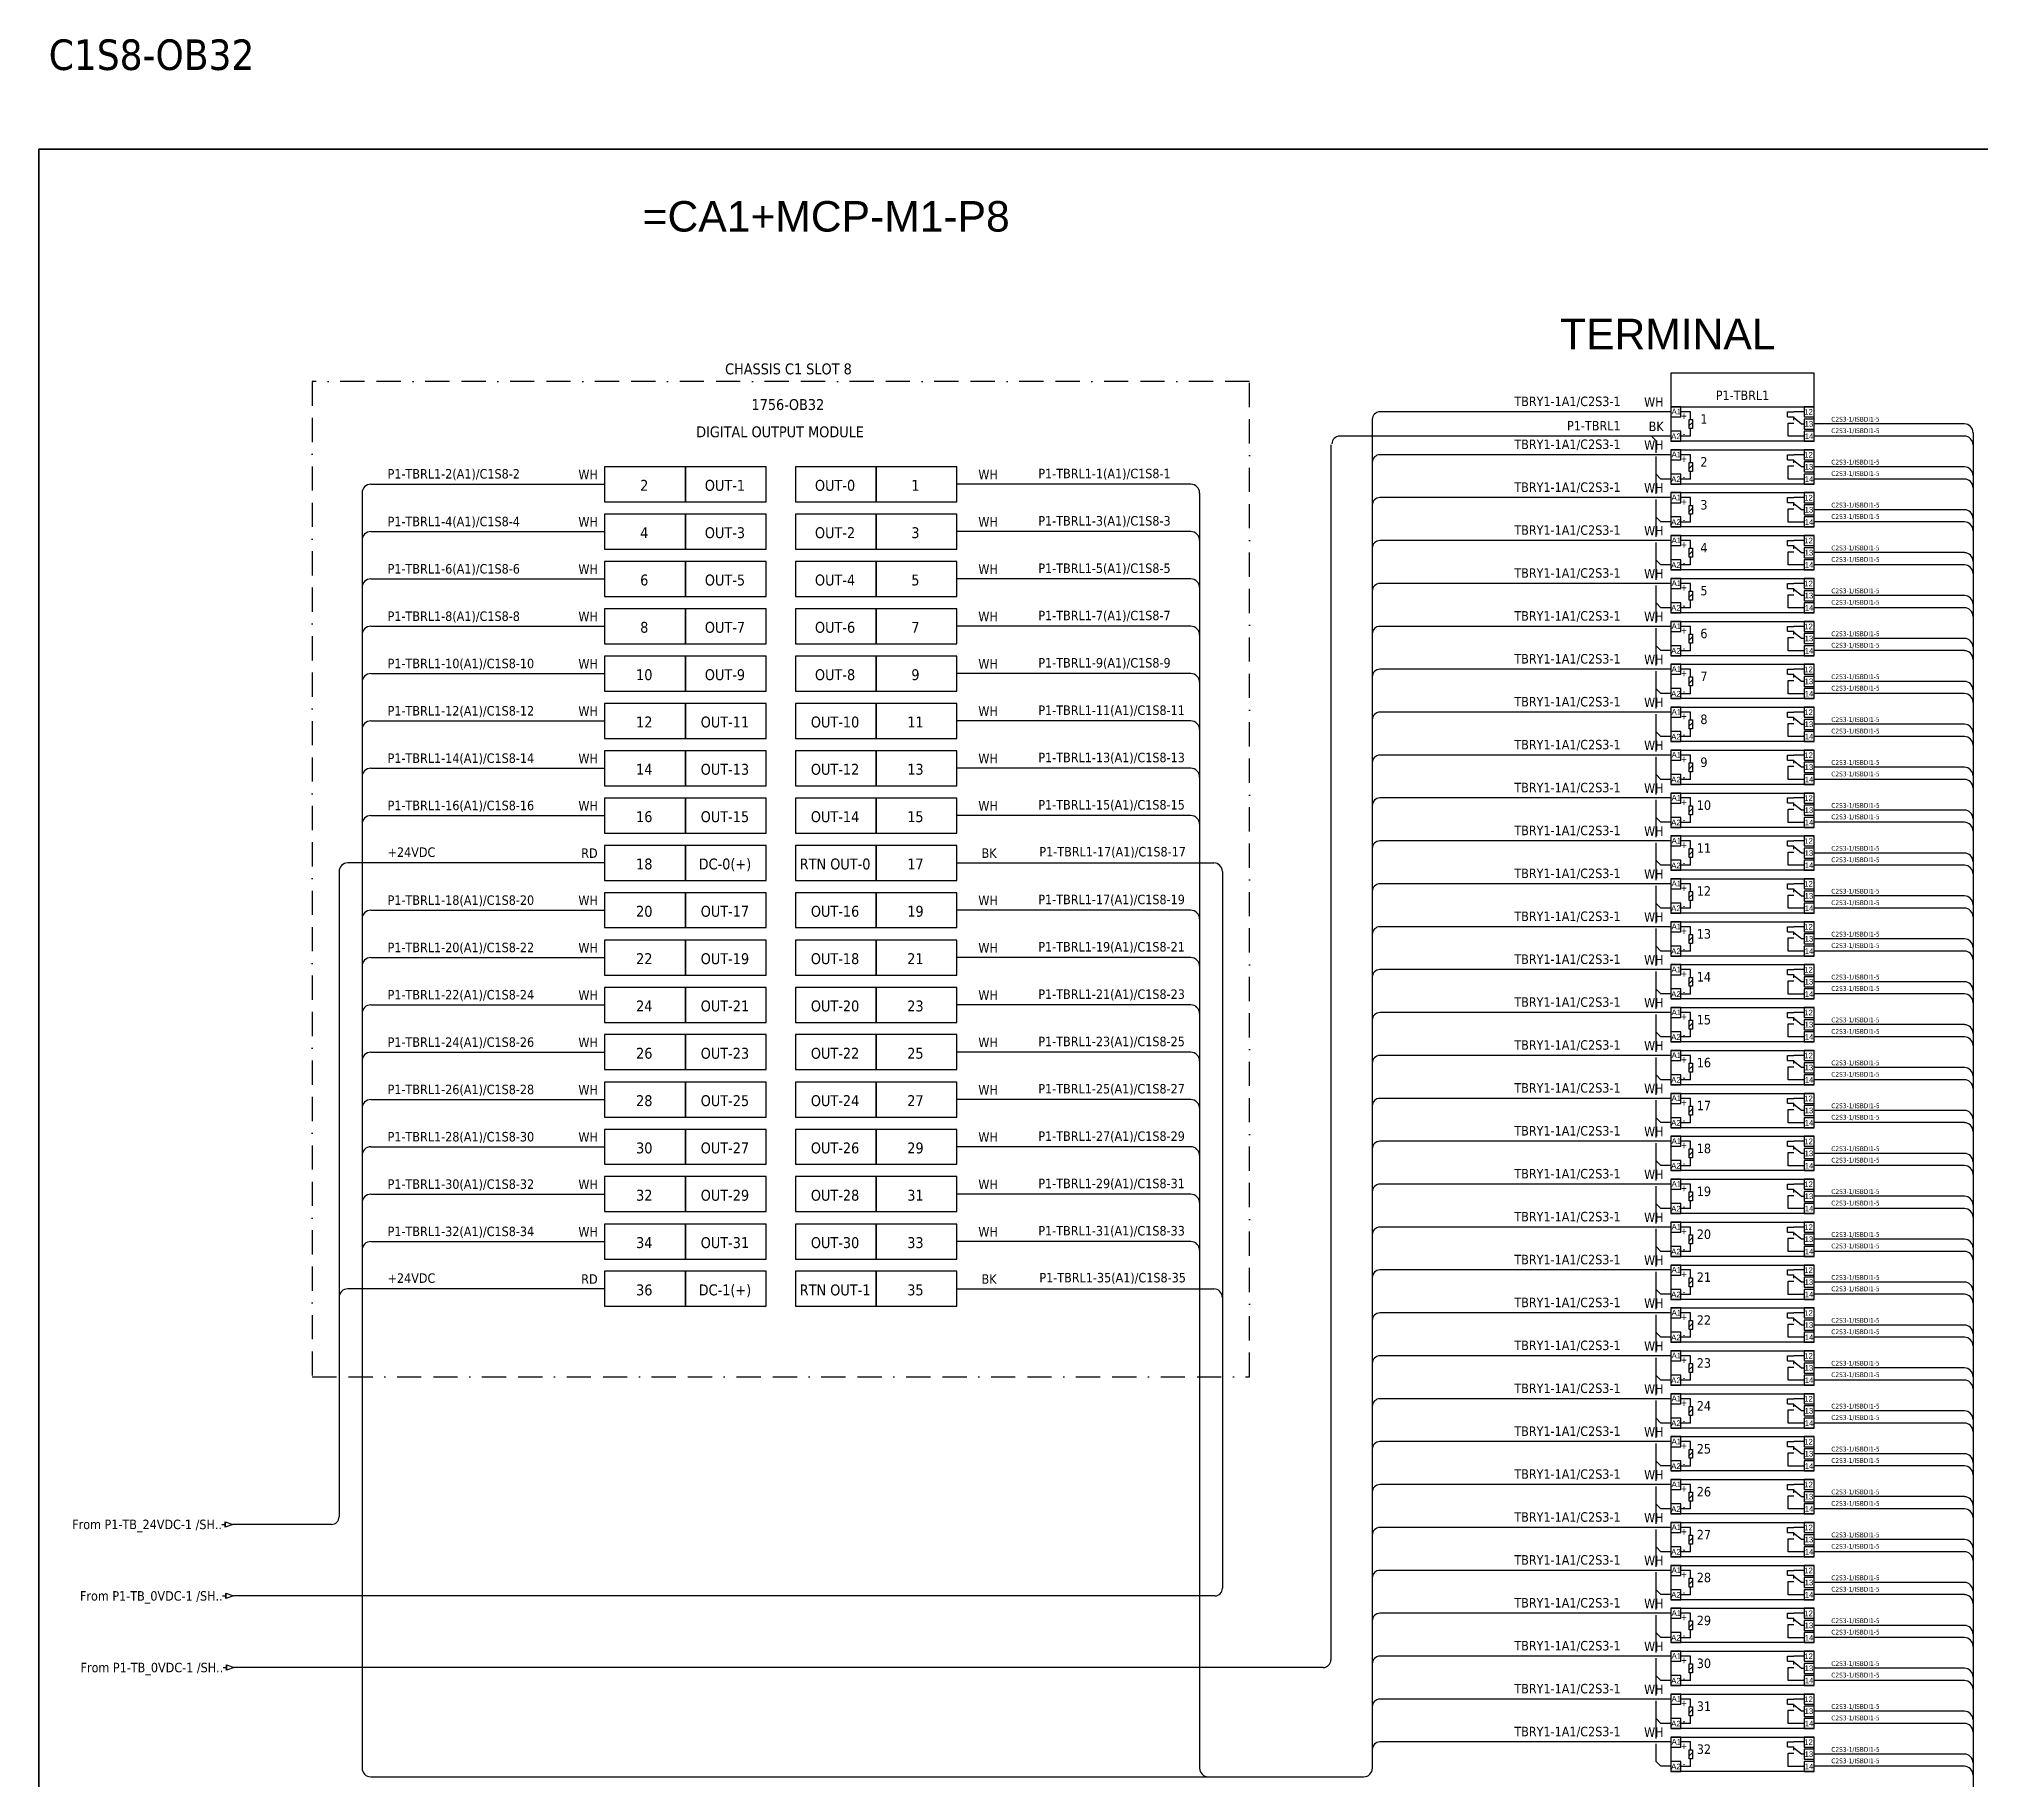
# Model space of a CAD drawing. Header units: millimetres. Extents: x 0 to 62600, y 0 to 14837.
# Drawn here: x 33546 to 35584, y 13011 to 14837 of the extents above; entities that cross this region are included whole.
import ezdxf
from ezdxf.enums import TextEntityAlignment as Align

# ---------------------------------------------------------------- set-up
doc = ezdxf.new("R2010")
doc.units = ezdxf.units.MM
doc.linetypes.add('BORDERX2', pattern=[88.9, 25.4, -12.7, 25.4, -12.7, 0, -12.7])
for name, color, linetype in [('HELPPOINT', 7, 'Continuous'), ('VECTORS', 7, 'Continuous'), ('x01001-FrameArea', 2, 'BORDERX2')]:
    doc.layers.add(name, color=color, linetype=linetype)
doc.layers.add('IE-EQUIP', color=253, linetype='Continuous', lineweight=25)
doc.layers.add('IE-WIRE', color=7, linetype='Continuous', lineweight=25)
doc.styles.get("Standard").update_dxf_attribs({"font": 'arial.ttf'})
doc.styles.add('Tahoma', font='')
doc.styles.get('Tahoma').set_extended_font_data('Tahoma')

# ---------------------------------------------------------------- blocks, each defined once
blk = doc.blocks.new('xRY-SPDT-10')
at = {"color": 1, "ltscale": 25.4}
for p, q in [((0, 0), (0, -10.5)), ((10.4, 0), (0, 0)), ((0, 0), (150.3, 0)), ((0, 0), (0, -36)), ((10.4, -10.5), (10.4, 0)), ((140, 0), (140, -10.5)), ((150.3, 0), (140, 0)), ((150.3, -36), (150.3, 0)), ((150.3, -10.5), (150.3, 0)), ((150.3, -36), (150.3, 0)), ((0, -10.5), (10.4, -10.5)), ((20.7, -5.2), (10.4, -5.2)), ((22.8, -16.3), (19.4, -19.7)), ((20.7, -13.3), (20.7, -5.2)), ((122.2, -10.4), (122.2, -5.2)), ((122.2, -5.2), (128.9, -5.2)), ((122.2, -10.4), (128.9, -10.4)), ((123.2, -30.8), (123.2, -17)), ((123.2, -17), (128.9, -17)), ((140, -5.2), (128.9, -5.2)), ((128.9, -13.8), (128.9, -10.4)), ((136.9, -18), (128.9, -11.6)), ((140, -18), (136.9, -18)), ((140, -10.5), (150.3, -10.5)), ((140, -12.8), (140, -23.3)), ((150.3, -12.8), (140, -12.8)), ((150.3, -23.3), (150.3, -12.8)), ((0, -25.5), (0, -36)), ((10.4, -25.5), (0, -25.5)), ((0, -36), (10.4, -36)), ((150.3, -36), (0, -36)), ((10.4, -36), (10.4, -25.5)), ((20.7, -30.8), (10.4, -30.8)), ((20.7, -30.8), (20.7, -22.7)), ((140, -30.8), (123.2, -30.8)), ((140, -23.3), (150.3, -23.3)), ((140, -25.5), (140, -36)), ((150.3, -25.5), (140, -25.5)), ((140, -36), (150.3, -36)), ((150.3, -36), (150.3, -25.5))]:
    blk.add_line(p, q, dxfattribs=at)
blk.add_lwpolyline([(22.8, -22.7), (19.4, -22.7), (19.4, -13.3), (22.8, -13.3)], close=True, dxfattribs=at)
at = {"color": 1}
for s, p in [('A1', (5.8, -5)), ('12', (144.4, -5.3)), ('13', (144.8, -17.9)), ('A2', (5.4, -30.9)), ('14', (145, -30.8))]:
    blk.add_text(s, height=5.91, dxfattribs=at).set_placement(p, align=Align.MIDDLE_CENTER)
at = {"color": 1, "style": 'Tahoma'}
for s, p in [('+', (13.9, -9.3)), ('+', (13.9, -9.3)), ('-', (13.9, -28.2))]:
    blk.add_text(s, height=6.84, dxfattribs=at).set_placement(p, align=Align.MIDDLE_CENTER)
blk = doc.blocks.new('*U34')
at = {"layer": 'x01001-FrameArea'}
blk.add_blockref('xRY-SPDT-10', (-75.2, 18), dxfattribs=at)
blk = doc.blocks.new('*U31')
at = {"layer": 'x01001-FrameArea', "color": 0, "linetype": 'ByBlock', "lineweight": -2, "transparency": 16777216}
for p in [(0, 0), (0, -45), (0, -90), (0, -135), (0, -180), (0, -225), (0, -270), (0, -315), (0, -360), (0, -405), (0, -450), (0, -495), (0, -540), (0, -585), (0, -630), (0, -675), (0, -720), (0, -765), (0, -810), (0, -855), (0, -900), (0, -945), (0, -990), (0, -1035), (0, -1080), (0, -1125), (0, -1170), (0, -1215), (0, -1260), (0, -1305), (0, -1350), (0, -1395)]:
    blk.add_blockref('*U34', p, dxfattribs=at)
blk = doc.blocks.new('*U35')
at = {"color": 4, "style": 'Tahoma'}
for s, height, p in [('TBRY1-1A1/C2S3-1', 9.949, (36.2, -4.1)), ('WH', 9.95, (81.3, -4.8))]:
    blk.add_text(s, height=height, dxfattribs=at).set_placement(p, align=Align.RIGHT)
blk = doc.blocks.new('*U32')
at = {"layer": 'x01001-FrameArea', "color": 0, "linetype": 'ByBlock', "lineweight": -2, "transparency": 16777216}
for p in [(0, 0), (0, -45), (0, -90), (0, -135), (0, -180), (0, -225), (0, -270), (0, -315), (0, -360), (0, -405), (0, -450), (0, -495), (0, -540), (0, -585), (0, -630), (0, -675), (0, -720), (0, -765), (0, -810), (0, -855), (0, -900), (0, -945), (0, -990), (0, -1035), (0, -1080), (0, -1125), (0, -1170), (0, -1215), (0, -1260), (0, -1305), (0, -1350), (0, -1395)]:
    blk.add_blockref('*U35', p, dxfattribs=at)
blk = doc.blocks.new('*U36')
at = {"layer": 'IE-WIRE', "color": 4, "ltscale": 25.4}
for p, q in [((74.2, 7.2), (-83.4, 7.2)), ((74.2, -5.6), (-83.4, -5.6))]:
    blk.add_line(p, q, dxfattribs=at)
for centre in [(74.2, -2), (74.2, -14.8)]:
    blk.add_arc(centre, 9.17, 0, 90, dxfattribs=at)
at = {"color": 4, "style": 'Tahoma'}
for p in [(-65.4, 9.6), (-65.4, -2.4)]:
    blk.add_text('C2S3-1/ISBDI1-5', height=4.974, dxfattribs=at).set_placement(p)
blk = doc.blocks.new('*U33')
at = {"layer": 'x01001-FrameArea', "color": 0, "linetype": 'ByBlock', "lineweight": -2, "transparency": 16777216}
for p in [(0, 0), (0, -45), (0, -90), (0, -135), (0, -180), (0, -225), (0, -270), (0, -315), (0, -360), (0, -405), (0, -450), (0, -495), (0, -540), (0, -585), (0, -630), (0, -675), (0, -720), (0, -765), (0, -810), (0, -855), (0, -900), (0, -945), (0, -990), (0, -1035), (0, -1080), (0, -1125), (0, -1170), (0, -1215), (0, -1260), (0, -1305), (0, -1350), (0, -1395)]:
    blk.add_blockref('*U36', p, dxfattribs=at)
blk = doc.blocks.new('xTerminal_fr_to')
at = {"layer": 'VECTORS', "color": 1, "true_color": 0xff0000}
for p, q in [((-11.3, 0), (-7.8, 0)), ((-7.8, 2.8), (0, 0)), ((-7.8, -2.8), (-7.8, 2.8)), ((-7.8, 2.8), (0, 0)), ((-7.8, 2.8), (-7.8, -2.8)), ((0, 0), (-7.8, -2.8)), ((0, 0), (-7.8, -2.8))]:
    blk.add_line(p, q, dxfattribs=at)

msp = doc.modelspace()

# ---------------------------------------------------------------- linework, layer by layer
for p, q in [((35237.7, 14420.1), (35242.7, 14415.1)), ((35242.7, 14402.6), (35242.7, 14415.1)), ((35242.7, 14359.4), (35242.7, 14398.6)), ((35247.7, 14375.1), (35242.7, 14380.1)), ((35258.1, 14375.1), (35247.7, 14375.1)), ((35242.7, 14314.4), (35242.7, 14353.6)), ((35247.7, 14330.1), (35242.7, 14335.1)), ((35258.1, 14330.1), (35247.7, 14330.1)), ((35242.7, 14269.4), (35242.7, 14308.6)), ((35247.7, 14285.1), (35242.7, 14290.1)), ((35258.1, 14285.1), (35247.7, 14285.1)), ((35242.7, 14224.4), (35242.7, 14263.6)), ((35247.7, 14240.1), (35242.7, 14245.1)), ((35258.1, 14240.1), (35247.7, 14240.1)), ((35242.7, 14179.4), (35242.7, 14218.6)), ((35247.7, 14195.1), (35242.7, 14200.1)), ((35258.1, 14195.1), (35247.7, 14195.1)), ((35242.7, 14134.4), (35242.7, 14173.6)), ((35247.7, 14150.1), (35242.7, 14155.1)), ((35258.1, 14150.1), (35247.7, 14150.1)), ((35242.7, 14089.4), (35242.7, 14128.6)), ((35247.7, 14105.1), (35242.7, 14110.1)), ((35258.1, 14105.1), (35247.7, 14105.1)), ((35242.7, 14044.4), (35242.7, 14083.6)), ((35247.7, 14060.1), (35242.7, 14065.1)), ((35258.1, 14060.1), (35247.7, 14060.1)), ((35242.7, 13999.4), (35242.7, 14038.6)), ((35247.7, 14015.1), (35242.7, 14020.1)), ((35258.1, 14015.1), (35247.7, 14015.1)), ((35242.7, 13954.4), (35242.7, 13993.6)), ((35247.7, 13970.1), (35242.7, 13975.1)), ((35258.1, 13970.1), (35247.7, 13970.1)), ((35242.7, 13909.4), (35242.7, 13948.6)), ((35247.7, 13925.1), (35242.7, 13930.1)), ((35258.1, 13925.1), (35247.7, 13925.1)), ((35242.7, 13864.4), (35242.7, 13903.6)), ((35247.7, 13880.1), (35242.7, 13885.1)), ((35258.1, 13880.1), (35247.7, 13880.1)), ((35242.7, 13819.4), (35242.7, 13858.6)), ((35247.7, 13835.1), (35242.7, 13840.1)), ((35258.1, 13835.1), (35247.7, 13835.1)), ((35242.7, 13774.4), (35242.7, 13813.6)), ((35247.7, 13790.1), (35242.7, 13795.1)), ((35258.1, 13790.1), (35247.7, 13790.1)), ((35242.7, 13729.4), (35242.7, 13768.6)), ((35247.7, 13745.1), (35242.7, 13750.1)), ((35258.1, 13745.1), (35247.7, 13745.1)), ((35242.7, 13684.4), (35242.7, 13723.6)), ((35247.7, 13700.1), (35242.7, 13705.1)), ((35258.1, 13700.1), (35247.7, 13700.1)), ((35242.7, 13639.4), (35242.7, 13678.6)), ((35247.7, 13655.1), (35242.7, 13660.1)), ((35258.1, 13655.1), (35247.7, 13655.1)), ((35242.7, 13594.4), (35242.7, 13633.6)), ((35247.7, 13610.1), (35242.7, 13615.1)), ((35258.1, 13610.1), (35247.7, 13610.1)), ((35242.7, 13549.4), (35242.7, 13588.6)), ((35247.7, 13565.1), (35242.7, 13570.1)), ((35258.1, 13565.1), (35247.7, 13565.1)), ((35242.7, 13504.4), (35242.7, 13543.6)), ((35247.7, 13520.1), (35242.7, 13525.1)), ((35258.1, 13520.1), (35247.7, 13520.1)), ((35242.7, 13459.4), (35242.7, 13498.6)), ((35247.7, 13475.1), (35242.7, 13480.1)), ((35258.1, 13475.1), (35247.7, 13475.1)), ((35242.7, 13414.4), (35242.7, 13453.6)), ((35247.7, 13430.1), (35242.7, 13435.1)), ((35258.1, 13430.1), (35247.7, 13430.1)), ((35242.7, 13369.4), (35242.7, 13408.6)), ((35247.7, 13385.1), (35242.7, 13390.1)), ((35258.1, 13385.1), (35247.7, 13385.1)), ((35242.7, 13324.4), (35242.7, 13363.6)), ((35247.7, 13340.1), (35242.7, 13345.1)), ((35258.1, 13340.1), (35247.7, 13340.1)), ((35242.7, 13279.4), (35242.7, 13318.6)), ((35247.7, 13295.1), (35242.7, 13300.1)), ((35258.1, 13295.1), (35247.7, 13295.1)), ((35242.7, 13234.4), (35242.7, 13273.6)), ((35247.7, 13250.1), (35242.7, 13255.1)), ((35258.1, 13250.1), (35247.7, 13250.1)), ((35242.7, 13189.4), (35242.7, 13228.6)), ((35247.7, 13205.1), (35242.7, 13210.1)), ((35258.1, 13205.1), (35247.7, 13205.1)), ((35242.7, 13144.4), (35242.7, 13183.6)), ((35247.7, 13160.1), (35242.7, 13165.1)), ((35258.1, 13160.1), (35247.7, 13160.1)), ((35242.7, 13099.4), (35242.7, 13138.6)), ((35247.7, 13115.1), (35242.7, 13120.1)), ((35258.1, 13115.1), (35247.7, 13115.1)), ((35242.7, 13054.4), (35242.7, 13093.6)), ((35247.7, 13070.1), (35242.7, 13075.1)), ((35258.1, 13070.1), (35247.7, 13070.1)), ((35242.7, 13030.1), (35242.7, 13048.6)), ((35247.7, 13025.1), (35242.7, 13030.1)), ((35258.1, 13025.1), (35247.7, 13025.1))]:
    msp.add_line(p, q)
at = {"color": 1, "ltscale": 25.4}
for p, q in [((33861.3, 13963.4), (33861.3, 13286.8)), ((34139.8, 13972.5), (33870.4, 13972.5))]:
    msp.add_line(p, q, dxfattribs=at)
at = {"color": 4, "ltscale": 25.4}
msp.add_lwpolyline([(35258.1, 14450.9), (35408.4, 14450.9), (35408.4, 14486.1), (35258.1, 14486.1)], close=True, dxfattribs=at)
at = {"color": 1, "ltscale": 25.4}
msp.add_arc((33870.4, 13963.4), 9.14, 90, 180, dxfattribs=at)
at = {"layer": 'HELPPOINT', "color": 4, "lineweight": 35}
for p, q in [((33546.4, 12016.9), (33546.4, 14721.1)), ((33546.4, 14721.1), (37439.7, 14721.1)), ((33546.4, 12016.9), (33546.4, 14721.1)), ((33546.4, 14721.1), (37439.7, 14721.1))]:
    msp.add_line(p, q, dxfattribs=at)
at = {"layer": 'IE-EQUIP', "linetype": 'Continuous', "ltscale": 25.4}
for points in [[(34139.8, 14351.3), (34224.5, 14351.3), (34224.5, 14388), (34139.8, 14388)], [(34224.5, 14351.3), (34309.1, 14351.3), (34309.1, 14388), (34224.5, 14388)], [(34340, 14351.3), (34424.6, 14351.3), (34424.6, 14388), (34340, 14388)], [(34424.6, 14351.3), (34509.3, 14351.3), (34509.3, 14388), (34424.6, 14388)], [(34139.8, 14301.6), (34224.5, 14301.6), (34224.5, 14338.3), (34139.8, 14338.3)], [(34224.5, 14301.6), (34309.1, 14301.6), (34309.1, 14338.3), (34224.5, 14338.3)], [(34340, 14301.6), (34424.6, 14301.6), (34424.6, 14338.3), (34340, 14338.3)], [(34424.6, 14301.6), (34509.3, 14301.6), (34509.3, 14338.3), (34424.6, 14338.3)], [(34139.8, 14252), (34224.5, 14252), (34224.5, 14288.7), (34139.8, 14288.7)], [(34224.5, 14252), (34309.1, 14252), (34309.1, 14288.7), (34224.5, 14288.7)], [(34340, 14252), (34424.6, 14252), (34424.6, 14288.7), (34340, 14288.7)], [(34424.6, 14252), (34509.3, 14252), (34509.3, 14288.7), (34424.6, 14288.7)], [(34139.8, 14202.4), (34224.5, 14202.4), (34224.5, 14239.1), (34139.8, 14239.1)], [(34224.5, 14202.4), (34309.1, 14202.4), (34309.1, 14239.1), (34224.5, 14239.1)], [(34340, 14202.4), (34424.6, 14202.4), (34424.6, 14239.1), (34340, 14239.1)], [(34424.6, 14202.4), (34509.3, 14202.4), (34509.3, 14239.1), (34424.6, 14239.1)], [(34139.8, 14152.7), (34224.5, 14152.7), (34224.5, 14189.4), (34139.8, 14189.4)], [(34224.5, 14152.7), (34309.1, 14152.7), (34309.1, 14189.4), (34224.5, 14189.4)], [(34340, 14152.7), (34424.6, 14152.7), (34424.6, 14189.4), (34340, 14189.4)], [(34424.6, 14152.7), (34509.3, 14152.7), (34509.3, 14189.4), (34424.6, 14189.4)], [(34139.8, 14103.1), (34224.5, 14103.1), (34224.5, 14139.8), (34139.8, 14139.8)], [(34224.5, 14103.1), (34309.1, 14103.1), (34309.1, 14139.8), (34224.5, 14139.8)], [(34340, 14103.1), (34424.6, 14103.1), (34424.6, 14139.8), (34340, 14139.8)], [(34424.6, 14103.1), (34509.3, 14103.1), (34509.3, 14139.8), (34424.6, 14139.8)], [(34139.8, 14053.5), (34224.5, 14053.5), (34224.5, 14090.2), (34139.8, 14090.2)], [(34224.5, 14053.5), (34309.1, 14053.5), (34309.1, 14090.2), (34224.5, 14090.2)], [(34340, 14053.5), (34424.6, 14053.5), (34424.6, 14090.2), (34340, 14090.2)], [(34424.6, 14053.5), (34509.3, 14053.5), (34509.3, 14090.2), (34424.6, 14090.2)], [(34139.8, 14003.8), (34224.5, 14003.8), (34224.5, 14040.5), (34139.8, 14040.5)], [(34224.5, 14003.8), (34309.1, 14003.8), (34309.1, 14040.5), (34224.5, 14040.5)], [(34340, 14003.8), (34424.6, 14003.8), (34424.6, 14040.5), (34340, 14040.5)], [(34424.6, 14003.8), (34509.3, 14003.8), (34509.3, 14040.5), (34424.6, 14040.5)], [(34139.8, 13954.2), (34224.5, 13954.2), (34224.5, 13990.9), (34139.8, 13990.9)], [(34224.5, 13954.2), (34309.1, 13954.2), (34309.1, 13990.9), (34224.5, 13990.9)], [(34340, 13954.2), (34424.6, 13954.2), (34424.6, 13990.9), (34340, 13990.9)], [(34424.6, 13954.2), (34509.3, 13954.2), (34509.3, 13990.9), (34424.6, 13990.9)], [(34139.8, 13904.6), (34224.5, 13904.6), (34224.5, 13941.3), (34139.8, 13941.3)], [(34224.5, 13904.6), (34309.1, 13904.6), (34309.1, 13941.3), (34224.5, 13941.3)], [(34340, 13904.6), (34424.6, 13904.6), (34424.6, 13941.3), (34340, 13941.3)], [(34424.6, 13904.6), (34509.3, 13904.6), (34509.3, 13941.3), (34424.6, 13941.3)], [(34139.8, 13854.9), (34224.5, 13854.9), (34224.5, 13891.6), (34139.8, 13891.6)], [(34224.5, 13854.9), (34309.1, 13854.9), (34309.1, 13891.6), (34224.5, 13891.6)], [(34340, 13854.9), (34424.6, 13854.9), (34424.6, 13891.6), (34340, 13891.6)], [(34424.6, 13854.9), (34509.3, 13854.9), (34509.3, 13891.6), (34424.6, 13891.6)], [(34139.8, 13805.3), (34224.5, 13805.3), (34224.5, 13842), (34139.8, 13842)], [(34224.5, 13805.3), (34309.1, 13805.3), (34309.1, 13842), (34224.5, 13842)], [(34340, 13805.3), (34424.6, 13805.3), (34424.6, 13842), (34340, 13842)], [(34424.6, 13805.3), (34509.3, 13805.3), (34509.3, 13842), (34424.6, 13842)], [(34139.8, 13755.7), (34224.5, 13755.7), (34224.5, 13792.4), (34139.8, 13792.4)], [(34224.5, 13755.7), (34309.1, 13755.7), (34309.1, 13792.4), (34224.5, 13792.4)], [(34340, 13755.7), (34424.6, 13755.7), (34424.6, 13792.4), (34340, 13792.4)], [(34424.6, 13755.7), (34509.3, 13755.7), (34509.3, 13792.4), (34424.6, 13792.4)], [(34139.8, 13706), (34224.5, 13706), (34224.5, 13742.7), (34139.8, 13742.7)], [(34224.5, 13706), (34309.1, 13706), (34309.1, 13742.7), (34224.5, 13742.7)], [(34340, 13706), (34424.6, 13706), (34424.6, 13742.7), (34340, 13742.7)], [(34424.6, 13706), (34509.3, 13706), (34509.3, 13742.7), (34424.6, 13742.7)], [(34139.8, 13656.4), (34224.5, 13656.4), (34224.5, 13693.1), (34139.8, 13693.1)], [(34224.5, 13656.4), (34309.1, 13656.4), (34309.1, 13693.1), (34224.5, 13693.1)], [(34340, 13656.4), (34424.6, 13656.4), (34424.6, 13693.1), (34340, 13693.1)], [(34424.6, 13656.4), (34509.3, 13656.4), (34509.3, 13693.1), (34424.6, 13693.1)], [(34139.8, 13606.8), (34224.5, 13606.8), (34224.5, 13643.5), (34139.8, 13643.5)], [(34224.5, 13606.8), (34309.1, 13606.8), (34309.1, 13643.5), (34224.5, 13643.5)], [(34340, 13606.8), (34424.6, 13606.8), (34424.6, 13643.5), (34340, 13643.5)], [(34424.6, 13606.8), (34509.3, 13606.8), (34509.3, 13643.5), (34424.6, 13643.5)], [(34139.8, 13557.1), (34224.5, 13557.1), (34224.5, 13593.8), (34139.8, 13593.8)], [(34224.5, 13557.1), (34309.1, 13557.1), (34309.1, 13593.8), (34224.5, 13593.8)], [(34340, 13557.1), (34424.6, 13557.1), (34424.6, 13593.8), (34340, 13593.8)], [(34424.6, 13557.1), (34509.3, 13557.1), (34509.3, 13593.8), (34424.6, 13593.8)], [(34139.8, 13507.5), (34224.5, 13507.5), (34224.5, 13544.2), (34139.8, 13544.2)], [(34224.5, 13507.5), (34309.1, 13507.5), (34309.1, 13544.2), (34224.5, 13544.2)], [(34340, 13507.5), (34424.6, 13507.5), (34424.6, 13544.2), (34340, 13544.2)], [(34424.6, 13507.5), (34509.3, 13507.5), (34509.3, 13544.2), (34424.6, 13544.2)]]:
    msp.add_lwpolyline(points, close=True, dxfattribs=at)
at = {"layer": 'IE-WIRE', "color": 4, "ltscale": 25.4}
for p, q in [((35258.1, 14445.6), (34953, 14445.6)), ((34945, 14437.6), (34945, 13023.2)), ((35575.2, 14423.7), (35575.2, 12944.1)), ((35258.1, 14400.6), (34953, 14400.6)), ((33894.6, 14369.6), (34139.8, 14369.6)), ((34754.6, 14369.6), (34509.3, 14369.6)), ((33885.4, 14360.4), (33885.4, 13023.2)), ((34763.7, 14360.4), (34763.7, 13023.2)), ((35258.1, 14355.6), (34953, 14355.6)), ((33894.6, 14320), (34139.8, 14320)), ((34754.6, 14320), (34509.3, 14320)), ((35258.1, 14310.6), (34953, 14310.6)), ((33894.6, 14270.3), (34139.8, 14270.3)), ((34754.6, 14270.3), (34509.3, 14270.3)), ((35258.1, 14265.6), (34953, 14265.6)), ((33894.6, 14220.7), (34139.8, 14220.7)), ((34754.6, 14220.7), (34509.3, 14220.7)), ((35258.1, 14220.6), (34953, 14220.6)), ((33894.6, 14171.1), (34139.8, 14171.1)), ((34754.6, 14171.1), (34509.3, 14171.1)), ((35258.1, 14175.6), (34953, 14175.6)), ((33894.6, 14121.4), (34139.8, 14121.4)), ((34754.6, 14121.4), (34509.3, 14121.4)), ((35258.1, 14130.6), (34953, 14130.6)), ((35258.1, 14085.6), (34953, 14085.6)), ((33894.6, 14071.8), (34139.8, 14071.8)), ((34754.6, 14071.8), (34509.3, 14071.8)), ((35258.1, 14040.6), (34953, 14040.6)), ((33894.6, 14022.2), (34139.8, 14022.2)), ((34754.6, 14022.2), (34509.3, 14022.2)), ((35258.1, 13995.6), (34953, 13995.6)), ((35258.1, 13950.6), (34953, 13950.6)), ((33894.6, 13922.9), (34139.8, 13922.9)), ((34754.6, 13922.9), (34509.3, 13922.9)), ((35258.1, 13905.6), (34953, 13905.6)), ((33894.6, 13873.3), (34139.8, 13873.3)), ((34754.6, 13873.3), (34509.3, 13873.3)), ((35258.1, 13860.6), (34953, 13860.6)), ((33894.6, 13823.6), (34139.8, 13823.6)), ((34754.6, 13823.6), (34509.3, 13823.6)), ((35258.1, 13815.6), (34953, 13815.6)), ((33894.6, 13774), (34139.8, 13774)), ((34754.6, 13774), (34509.3, 13774)), ((35258.1, 13770.6), (34953, 13770.6)), ((33894.6, 13724.4), (34139.8, 13724.4)), ((34754.6, 13724.4), (34509.3, 13724.4)), ((35258.1, 13725.6), (34953, 13725.6)), ((33894.6, 13674.7), (34139.8, 13674.7)), ((34754.6, 13674.7), (34509.3, 13674.7)), ((35258.1, 13680.6), (34953, 13680.6)), ((35258.1, 13635.6), (34953, 13635.6)), ((33894.6, 13625.1), (34139.8, 13625.1)), ((34754.6, 13625.1), (34509.3, 13625.1)), ((35258.1, 13590.6), (34953, 13590.6)), ((33894.6, 13575.5), (34139.8, 13575.5)), ((34754.6, 13575.5), (34509.3, 13575.5)), ((35258.1, 13545.6), (34953, 13545.6)), ((35258.1, 13500.6), (34953, 13500.6)), ((35258.1, 13455.6), (34953, 13455.6)), ((35258.1, 13410.6), (34953, 13410.6)), ((35258.1, 13365.6), (34953, 13365.6)), ((35258.1, 13320.6), (34953, 13320.6)), ((35258.1, 13275.6), (34953, 13275.6)), ((35258.1, 13230.6), (34953, 13230.6)), ((35258.1, 13185.6), (34953, 13185.6)), ((35258.1, 13140.6), (34953, 13140.6)), ((35258.1, 13095.6), (34953, 13095.6)), ((35258.1, 13050.6), (34953, 13050.6))]:
    msp.add_line(p, q, dxfattribs=at)
at = {"layer": 'IE-WIRE', "color": 7, "ltscale": 25.4}
for p, q in [((34901.5, 14410.9), (34901.5, 13136.7)), ((34509.3, 13972.5), (34778.7, 13972.5)), ((34787.8, 13963.4), (34787.8, 13211.8)), ((34509.3, 13525.8), (34778.7, 13525.8)), ((34779.8, 13203.8), (33750.5, 13203.8)), ((34893.5, 13128.7), (33751.2, 13128.7))]:
    msp.add_line(p, q, dxfattribs=at)
at = {"layer": 'IE-WIRE', "ltscale": 25.4}
msp.add_line((35258.1, 14420.1), (34910.7, 14420.1), dxfattribs=at)
at = {"layer": 'IE-WIRE', "color": 1, "ltscale": 25.4}
for p, q in [((34139.8, 13525.8), (33870.4, 13525.8)), ((33853.3, 13278.8), (33749.8, 13278.8))]:
    msp.add_line(p, q, dxfattribs=at)
at = {"layer": 'IE-WIRE', "color": 4}
msp.add_line((33894.5, 13014), (34935.9, 13014), dxfattribs=at)
at = {"layer": 'IE-WIRE', "color": 4, "ltscale": 25.4}
for centre, radius, start, end in [((34953, 14437.6), 8, 90, 180), ((34953, 14392.6), 8, 90, 180), ((33894.6, 14360.4), 9.17, 90, 180), ((34754.6, 14360.4), 9.17, 0, 90), ((34953, 14347.6), 8, 90, 180), ((33894.6, 14310.8), 9.17, 90, 180), ((34754.6, 14310.8), 9.17, 0, 90), ((34953, 14302.6), 8, 90, 180), ((33894.6, 14261.2), 9.17, 90, 180), ((34754.6, 14261.2), 9.17, 0, 90), ((34953, 14257.6), 8, 90, 180), ((33894.6, 14211.5), 9.17, 90, 180), ((34754.6, 14211.5), 9.17, 0, 90), ((34953, 14212.6), 8, 90, 180), ((33894.6, 14161.9), 9.17, 90, 180), ((34754.6, 14161.9), 9.17, 0, 90), ((34953, 14167.6), 8, 90, 180), ((33894.6, 14112.3), 9.17, 90, 180), ((34754.6, 14112.3), 9.17, 0, 90), ((34953, 14122.6), 8, 90, 180), ((34953, 14077.6), 8, 90, 180), ((33894.6, 14062.6), 9.17, 90, 180), ((34754.6, 14062.6), 9.17, 0, 90), ((34953, 14032.6), 8, 90, 180), ((33894.6, 14013), 9.17, 90, 180), ((34754.6, 14013), 9.17, 0, 90), ((34953, 13987.6), 8, 90, 180), ((34953, 13942.6), 8, 90, 180), ((33894.6, 13913.7), 9.17, 90, 180), ((34754.6, 13913.7), 9.17, 0, 90), ((34953, 13897.6), 8, 90, 180), ((33894.6, 13864.1), 9.17, 90, 180), ((34754.6, 13864.1), 9.17, 0, 90), ((34953, 13852.6), 8, 90, 180), ((33894.6, 13814.5), 9.17, 90, 180), ((34754.6, 13814.5), 9.17, 0, 90), ((34953, 13807.6), 8, 90, 180), ((33894.6, 13764.8), 9.17, 90, 180), ((34754.6, 13764.8), 9.17, 0, 90), ((34953, 13762.6), 8, 90, 180), ((33894.6, 13715.2), 9.17, 90, 180), ((34754.6, 13715.2), 9.17, 0, 90), ((34953, 13717.6), 8, 90, 180), ((33894.6, 13665.6), 9.17, 90, 180), ((34754.6, 13665.6), 9.17, 0, 90), ((34953, 13672.6), 8, 90, 180), ((34953, 13627.6), 8, 90, 180), ((33894.6, 13615.9), 9.17, 90, 180), ((34754.6, 13615.9), 9.17, 0, 90), ((34953, 13582.6), 8, 90, 180), ((33894.6, 13566.3), 9.17, 90, 180), ((34754.6, 13566.3), 9.17, 0, 90), ((34953, 13537.6), 8, 90, 180), ((34953, 13492.6), 8, 90, 180), ((34953, 13447.6), 8, 90, 180), ((34953, 13402.6), 8, 90, 180), ((34953, 13357.6), 8, 90, 180), ((34953, 13312.6), 8, 90, 180), ((34953, 13267.6), 8, 90, 180), ((34953, 13222.6), 8, 90, 180), ((34953, 13177.6), 8, 90, 180), ((34953, 13132.6), 8, 90, 180), ((34953, 13087.6), 8, 90, 180), ((34953, 13042.6), 8, 90, 180)]:
    msp.add_arc(centre, radius, start, end, dxfattribs=at)
at = {"layer": 'IE-WIRE', "ltscale": 25.4}
msp.add_arc((34910.7, 14412.1), 8, 90, 180, dxfattribs=at)
at = {"layer": 'IE-WIRE', "color": 7, "ltscale": 25.4}
for centre, radius, start, end in [((34778.7, 13963.4), 9.14, 0, 90), ((34778.7, 13516.7), 9.14, 0, 90), ((34779.8, 13211.8), 8, 270, 0), ((34893.5, 13136.7), 8, 270, 0)]:
    msp.add_arc(centre, radius, start, end, dxfattribs=at)
at = {"layer": 'IE-WIRE', "color": 1, "ltscale": 25.4}
for centre, radius, start, end in [((33870.4, 13516.7), 9.14, 90, 180), ((33853.3, 13286.8), 8, 270, 0)]:
    msp.add_arc(centre, radius, start, end, dxfattribs=at)
at = {"layer": 'IE-WIRE', "color": 4}
for centre, start, end in [((33894.5, 13023.2), 180, 270), ((34772.9, 13023.2), 180, 270), ((34935.9, 13023.2), 270, 0)]:
    msp.add_arc(centre, 9.14, start, end, dxfattribs=at)
at = {"layer": 'x01001-FrameArea'}
msp.add_lwpolyline([(33833.1, 13433.5), (34816.1, 13433.5), (34816.1, 14477.3), (33833.1, 14477.3)], close=True, dxfattribs=at)

# ---------------------------------------------------------------- block references
for p in [(33749.8, 13278.8), (33750.5, 13203.8), (33751.2, 13128.7)]:
    msp.add_blockref('xTerminal_fr_to', p)
for name, p in [('*U32', (35169.2, 14455.7)), ('*U31', (35333.3, 14432.8)), ('*U33', (35491.8, 14425.7))]:
    msp.add_blockref(name, p, dxfattribs=at)

# ---------------------------------------------------------------- texts
at = {"color": 2, "style": 'Tahoma'}
msp.add_text('C1S8-OB32', height=32, dxfattribs=at).set_placement((33556.8, 14804.1))
at = {"color": 2}
for s, p in [('=CA1+MCP-M1-P8', (34179.7, 14634.6)), ('TERMINAL', (35141.9, 14511.2))]:
    msp.add_text(s, height=32, dxfattribs=at).set_placement(p)
at = {"color": 2, "style": 'Tahoma'}
for s, height, p in [('CHASSIS C1 SLOT 8', 11.441, (34332.6, 14490.6)), ('1756-OB32', 11.44, (34332, 14453.2)), ('DIGITAL OUTPUT MODULE', 11.441, (34323.8, 14424.6)), ('2', 11.4, (34181.4, 14368.5)), ('OUT-1', 11.44, (34266, 14368.5)), ('OUT-0', 11.44, (34381.5, 14368.5)), ('1', 11.4, (34465.8, 14368.5)), ('4', 11.4, (34181.4, 14318.8)), ('OUT-3', 11.44, (34266, 14318.8)), ('OUT-2', 11.44, (34381.5, 14318.8)), ('3', 11.4, (34465.8, 14318.8)), ('6', 11.4, (34181.4, 14269.2)), ('OUT-5', 11.44, (34266, 14269.2)), ('OUT-4', 11.44, (34381.5, 14269.2)), ('5', 11.4, (34465.8, 14269.2)), ('8', 11.4, (34181.4, 14219.6)), ('OUT-7', 11.44, (34266, 14219.6)), ('OUT-6', 11.44, (34381.5, 14219.6)), ('7', 11.4, (34465.8, 14219.6)), ('10', 11.44, (34181.4, 14169.9)), ('OUT-9', 11.44, (34266, 14169.9)), ('OUT-8', 11.44, (34381.5, 14169.9)), ('9', 11.4, (34465.8, 14169.9)), ('12', 11.44, (34181.4, 14120.3)), ('OUT-11', 11.44, (34266, 14120.3)), ('OUT-10', 11.44, (34381.5, 14120.3)), ('11', 11.44, (34465.8, 14120.3)), ('14', 11.44, (34181.4, 14070.7)), ('OUT-13', 11.44, (34266, 14070.7)), ('OUT-12', 11.44, (34381.5, 14070.7)), ('13', 11.44, (34465.8, 14070.7)), ('16', 11.44, (34181.4, 14021)), ('OUT-15', 11.44, (34266, 14021)), ('OUT-14', 11.44, (34381.5, 14021)), ('15', 11.44, (34465.8, 14021)), ('18', 11.44, (34181.4, 13971.4)), ('DC-0(+)', 11.44, (34266, 13971.4)), ('RTN OUT-0', 11.44, (34381.5, 13971.4)), ('17', 11.44, (34465.8, 13971.4)), ('20', 11.44, (34181.4, 13921.8)), ('OUT-17', 11.44, (34266, 13921.8)), ('OUT-16', 11.44, (34381.5, 13921.8)), ('19', 11.44, (34465.8, 13921.8)), ('22', 11.44, (34181.4, 13872.1)), ('OUT-19', 11.44, (34266, 13872.1)), ('OUT-18', 11.44, (34381.5, 13872.1)), ('21', 11.44, (34465.8, 13872.1)), ('24', 11.44, (34181.4, 13822.5)), ('OUT-21', 11.44, (34266, 13822.5)), ('OUT-20', 11.44, (34381.5, 13822.5)), ('23', 11.44, (34465.8, 13822.5)), ('26', 11.44, (34181.4, 13772.9)), ('OUT-23', 11.44, (34266, 13772.9)), ('OUT-22', 11.44, (34381.5, 13772.9)), ('25', 11.44, (34465.8, 13772.9)), ('28', 11.44, (34181.4, 13723.2)), ('OUT-25', 11.44, (34266, 13723.2)), ('OUT-24', 11.44, (34381.5, 13723.2)), ('27', 11.44, (34465.8, 13723.2)), ('30', 11.44, (34181.4, 13673.6)), ('OUT-27', 11.44, (34266, 13673.6)), ('OUT-26', 11.44, (34381.5, 13673.6)), ('29', 11.44, (34465.8, 13673.6)), ('32', 11.44, (34181.4, 13624)), ('OUT-29', 11.44, (34266, 13624)), ('OUT-28', 11.44, (34381.5, 13624)), ('31', 11.44, (34465.8, 13624)), ('34', 11.44, (34181.4, 13574.3)), ('OUT-31', 11.44, (34266, 13574.3)), ('OUT-30', 11.44, (34381.5, 13574.3)), ('33', 11.44, (34465.8, 13574.3)), ('36', 11.44, (34181.4, 13524.7)), ('DC-1(+)', 11.44, (34266, 13524.7)), ('RTN OUT-1', 11.44, (34381.5, 13524.7)), ('35', 11.44, (34465.8, 13524.7))]:
    msp.add_text(s, height=height, dxfattribs=at).set_placement(p, align=Align.MIDDLE_CENTER)
at = {"color": 4, "style": 'Tahoma'}
for s, p in [('P1-TBRL1', (35333.3, 14462.9)), ('1', (35292.8, 14438.1)), ('2', (35292.8, 14393.1)), ('3', (35292.8, 14348.1)), ('4', (35292.8, 14303.1)), ('5', (35292.8, 14258.1)), ('6', (35292.8, 14213.1)), ('7', (35292.8, 14168.1)), ('8', (35292.8, 14123.1)), ('9', (35292.8, 14078.1)), ('10', (35292.8, 14033.1)), ('11', (35292.8, 13988.1)), ('12', (35292.8, 13943.1)), ('13', (35292.8, 13898.1)), ('14', (35292.8, 13853.1)), ('15', (35292.8, 13808.1)), ('16', (35292.8, 13763.1)), ('17', (35292.8, 13718.1)), ('18', (35292.8, 13673.1)), ('19', (35292.8, 13628.1)), ('20', (35292.8, 13583.1)), ('21', (35292.8, 13538.1)), ('22', (35292.8, 13493.1)), ('23', (35292.8, 13448.1)), ('24', (35292.8, 13403.1)), ('25', (35292.8, 13358.1)), ('26', (35292.8, 13313.1)), ('27', (35292.8, 13268.1)), ('28', (35292.8, 13223.1)), ('29', (35292.8, 13178.1)), ('30', (35292.8, 13133.1)), ('31', (35292.8, 13088.1)), ('32', (35292.8, 13043.1))]:
    msp.add_text(s, height=9.95, dxfattribs=at).set_placement(p, align=Align.MIDDLE_CENTER)
at = {"style": 'Tahoma'}
for s, p in [('P1-TBRL1', (35205.4, 14426)), ('BK', (35250.6, 14425.3))]:
    msp.add_text(s, height=9.95, dxfattribs=at).set_placement(p, align=Align.RIGHT)
at = {"color": 4, "style": 'Tahoma'}
for s, height, p in [('P1-TBRL1-2(A1)/C1S8-2', 9.949, (33912.2, 14375.6)), ('WH', 9.95, (34112.3, 14374.9)), ('WH', 9.95, (34531.8, 14374.9)), ('P1-TBRL1-1(A1)/C1S8-1', 9.949, (34594.7, 14375.9)), ('P1-TBRL1-4(A1)/C1S8-4', 9.949, (33912.2, 14325.6)), ('WH', 9.95, (34112.3, 14325.2)), ('WH', 9.95, (34531.8, 14325.2)), ('P1-TBRL1-3(A1)/C1S8-3', 9.949, (34594.7, 14326.3)), ('P1-TBRL1-6(A1)/C1S8-6', 9.949, (33912.2, 14276)), ('WH', 9.95, (34112.3, 14275.6)), ('WH', 9.95, (34531.8, 14275.6)), ('P1-TBRL1-5(A1)/C1S8-5', 9.949, (34594.7, 14276.6)), ('P1-TBRL1-8(A1)/C1S8-8', 9.949, (33912.2, 14226.3)), ('WH', 9.95, (34112.3, 14226)), ('WH', 9.95, (34531.8, 14226)), ('P1-TBRL1-7(A1)/C1S8-7', 9.949, (34594.7, 14227)), ('P1-TBRL1-10(A1)/C1S8-10', 9.949, (33912.2, 14176.7)), ('WH', 9.95, (34112.3, 14176.3)), ('WH', 9.95, (34531.8, 14176.3)), ('P1-TBRL1-9(A1)/C1S8-9', 9.949, (34594.7, 14177.4)), ('P1-TBRL1-11(A1)/C1S8-11', 9.949, (34594.7, 14127.7)), ('P1-TBRL1-12(A1)/C1S8-12', 9.949, (33912.2, 14127.1)), ('WH', 9.95, (34112.3, 14126.7)), ('WH', 9.95, (34531.8, 14126.7)), ('P1-TBRL1-14(A1)/C1S8-14', 9.949, (33912.2, 14077.4)), ('WH', 9.95, (34112.3, 14077.1)), ('WH', 9.95, (34531.8, 14077.1)), ('P1-TBRL1-13(A1)/C1S8-13', 9.949, (34594.7, 14078.1)), ('P1-TBRL1-16(A1)/C1S8-16', 9.949, (33912.2, 14027.8)), ('WH', 9.95, (34112.3, 14027.4)), ('WH', 9.95, (34531.8, 14027.4)), ('P1-TBRL1-15(A1)/C1S8-15', 9.949, (34594.7, 14028.5)), ('P1-TBRL1-18(A1)/C1S8-20', 9.949, (33912.2, 13928.5)), ('WH', 9.95, (34112.3, 13928.2)), ('WH', 9.95, (34531.8, 13928.2)), ('P1-TBRL1-17(A1)/C1S8-19', 9.949, (34594.7, 13929.2)), ('P1-TBRL1-20(A1)/C1S8-22', 9.949, (33912.2, 13878.9)), ('WH', 9.95, (34112.3, 13878.5)), ('WH', 9.95, (34531.8, 13878.5)), ('P1-TBRL1-19(A1)/C1S8-21', 9.949, (34594.7, 13879.6)), ('P1-TBRL1-22(A1)/C1S8-24', 9.949, (33912.2, 13829.3)), ('WH', 9.95, (34112.3, 13828.9)), ('WH', 9.95, (34531.8, 13828.9)), ('P1-TBRL1-21(A1)/C1S8-23', 9.949, (34594.7, 13829.9)), ('P1-TBRL1-24(A1)/C1S8-26', 9.949, (33912.2, 13779.6)), ('WH', 9.95, (34112.3, 13779.3)), ('WH', 9.95, (34531.8, 13779.3)), ('P1-TBRL1-23(A1)/C1S8-25', 9.949, (34594.7, 13780.3)), ('P1-TBRL1-26(A1)/C1S8-28', 9.949, (33912.2, 13730)), ('WH', 9.95, (34112.3, 13729.6)), ('WH', 9.95, (34531.8, 13729.6)), ('P1-TBRL1-25(A1)/C1S8-27', 9.949, (34594.7, 13730.7)), ('P1-TBRL1-28(A1)/C1S8-30', 9.949, (33912.2, 13680.4)), ('WH', 9.95, (34112.3, 13680)), ('WH', 9.95, (34531.8, 13680)), ('P1-TBRL1-27(A1)/C1S8-29', 9.949, (34594.7, 13681)), ('P1-TBRL1-30(A1)/C1S8-32', 9.949, (33912.2, 13630.7)), ('WH', 9.95, (34112.3, 13630.4)), ('WH', 9.95, (34531.8, 13630.4)), ('P1-TBRL1-29(A1)/C1S8-31', 9.949, (34594.7, 13631.4)), ('P1-TBRL1-32(A1)/C1S8-34', 9.949, (33912.2, 13581.1)), ('WH', 9.95, (34112.3, 13580.7)), ('WH', 9.95, (34531.8, 13580.7)), ('P1-TBRL1-31(A1)/C1S8-33', 9.949, (34594.7, 13581.8))]:
    msp.add_text(s, height=height, dxfattribs=at).set_placement(p)
at = {"color": 1, "style": 'Tahoma'}
for s, p in [('+24VDC', (33912.2, 13978.8)), ('RD', (34115.3, 13977.8)), ('+24VDC', (33912.2, 13532.1)), ('RD', (34115.3, 13531.1))]:
    msp.add_text(s, height=9.95, dxfattribs=at).set_placement(p)
at = {"color": 7, "style": 'Tahoma'}
for s, height, p in [('BK', 9.95, (34535.2, 13977.8)), ('P1-TBRL1-17(A1)/C1S8-17', 9.949, (34595.8, 13979.3)), ('BK', 9.95, (34535.2, 13531.1)), ('P1-TBRL1-35(A1)/C1S8-35', 9.949, (34595.8, 13532.6))]:
    msp.add_text(s, height=height, dxfattribs=at).set_placement(p)
at = {"color": 1, "style": 'Tahoma'}
msp.add_text('From P1-TB_24VDC-1 /SH..', height=9.949, dxfattribs=at).set_placement((33738.5, 13278.8), align=Align.MIDDLE_RIGHT)
at = {"color": 7, "style": 'Tahoma'}
for p in [(33739.2, 13203.8), (33739.8, 13128.7)]:
    msp.add_text('From P1-TB_0VDC-1 /SH..', height=9.949, dxfattribs=at).set_placement(p, align=Align.MIDDLE_RIGHT)

doc.saveas('drawing.dxf')
